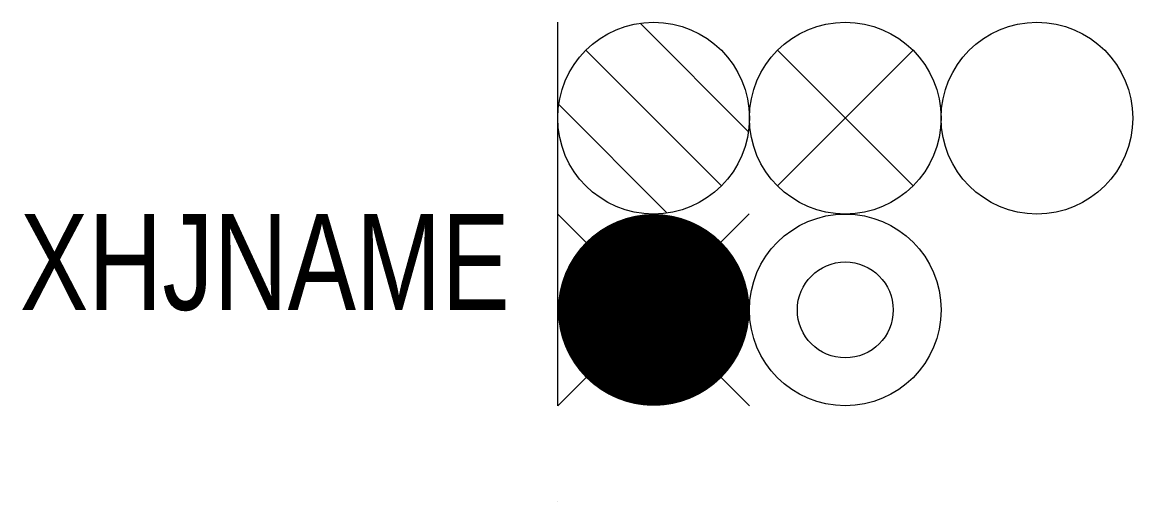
# Model space of a CAD drawing. Header units: inches. Extents: x -11.2 to 12, y 0 to 10.
import ezdxf
from ezdxf.enums import TextEntityAlignment as Align

# ---------------------------------------------------------------- set-up
doc = ezdxf.new("R2010")
doc.units = ezdxf.units.IN
doc.header["$MEASUREMENT"] = 0

msp = doc.modelspace()

# ---------------------------------------------------------------- linework, layer by layer
for p, q in [((0, 2), (0, 10)), ((4.586, 9.414), (7.414, 6.586)), ((4.586, 6.586), (7.414, 9.414)), ((0, 0.001), (0, -0.001))]:
    msp.add_line(p, q)
at = {"color": 2}
for p, q in [((1.717, 9.98), (3.98, 7.717)), ((0.586, 9.414), (3.414, 6.586)), ((0.02, 8.283), (2.283, 6.02))]:
    msp.add_line(p, q, dxfattribs=at)
at = {"color": 1, "linetype": 'ByBlock', "ltscale": 3}
for p, q in [((0.588, 5.414), (0.002, 6)), ((3.997, 6.005), (3.411, 5.419)), ((0.588, 2.586), (0.002, 2)), ((4.002, 2), (3.416, 2.586))]:
    msp.add_line(p, q, dxfattribs=at)
at = {"color": 1, "const_width": 2}
msp.add_lwpolyline([(1.002, 4, 1), (3.002, 4, 1)], format="xyb", close=True, dxfattribs=at)
at = {"color": 2}
msp.add_circle((2, 8), 2, dxfattribs=at)
for centre, radius in [((6, 8), 2), ((6, 4), 2), ((6, 4), 1)]:
    msp.add_circle(centre, radius)
at = {"color": 3}
msp.add_circle((10, 8), 2, dxfattribs=at)

# ---------------------------------------------------------------- texts
at = {"width": 0.8}
msp.add_attdef('XHJNAME', text='X4', height=2, dxfattribs=at).set_placement((-1, 4), align=Align.RIGHT)

doc.saveas('drawing.dxf')
